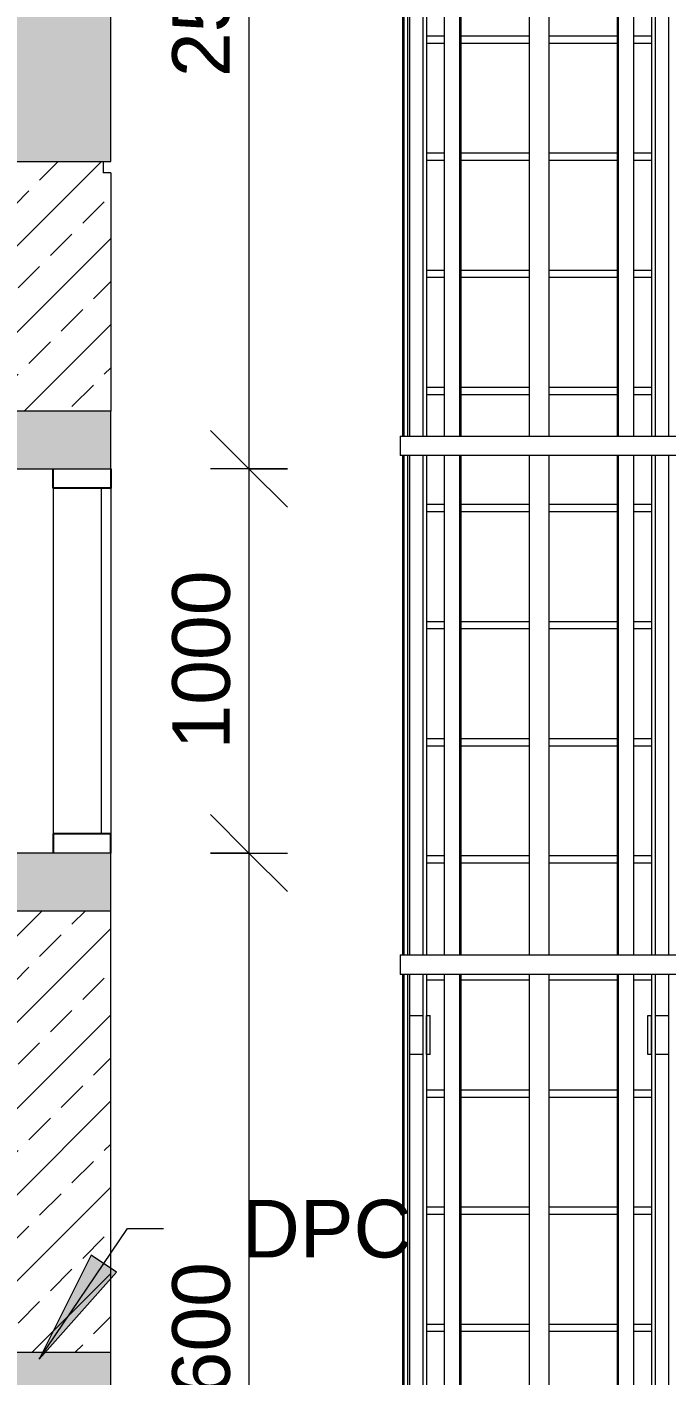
# Model space of a CAD drawing. Header units: millimetres. Extents: x -25665 to 25841, y -6376 to 15610.
# Drawn here: x 4804 to 6475, y 3891 to 7400 of the extents above; entities that cross this region are included whole.
import ezdxf

# ---------------------------------------------------------------- set-up
doc = ezdxf.new("R2010")
doc.units = ezdxf.units.MM
for name, color, linetype, lineweight in [('A-ANNO-DIMS', 211, 'Continuous', 9), ('A-ANNO-DIMS-100', 211, 'Continuous', 9), ('A-DETL-GENF', 92, 'Continuous', 9), ('A-DETL-THIN', 151, 'Continuous', 9), ('A-GENM', 13, 'Continuous', 9), ('A-GLAZ-CURT', 52, 'Continuous', 9), ('A-GLAZ-CWMG', 51, 'Continuous', 9), ('A-WALL', 113, 'Continuous', 9), ('A-WALL-PATT', 111, 'Continuous', 18), ('G-ANNO-TEXT', 231, 'Continuous', 9)]:
    doc.layers.add(name, color=color, linetype=linetype, lineweight=lineweight)
doc.styles.add('Arial_4', font='arial.ttf', dxfattribs={"height": 150})
doc.dimstyles.new('100', dxfattribs={"dimscale": 304.8, "dimtxt": 153.03891, "dimasz": 0.656168, "dimexe": 0.328084, "dimexo": 0.0625, "dimgap": 0.016404, "dimtad": 1, "dimdec": 0, "dimzin": 0, "dimdsep": 46, "dimtxsty": 'Arial_4', "dimblk1": 'OBLIQUE', "dimblk2": 'OBLIQUE', "dimsah": 1, "dimcen": 0.09, "dimdle": 0.328084, "dimazin": 0, "dimtfac": 1, "dimtdec": 4, "dimtix": 1, "dimtmove": 0, "dimatfit": 3, "dimfxl": 0.328084, "dimfxlon": 1, "dimtvp": 1, "dimtolj": 1, "dimtzin": 0, "dimarcsym": 2})

# ---------------------------------------------------------------- blocks, each defined once
blk = doc.blocks.new('Ladder_complete_5314 - Ladder_complete_5314-1763503-Section - D')
at = {"layer": 'A-GENM'}
for p, q in [((5782.1, 6335.1), (5782.1, 7634.2)), ((5785.7, 6335.1), (5785.7, 7634.2)), ((5794.5, 7634.2), (5794.5, 6335.1)), ((5800.8, 6335.1), (5800.8, 7634.2)), ((5834.7, 7634.2), (5834.7, 6335.1)), ((5844.2, 7634.2), (5844.2, 6335.1)), ((5891.2, 6335.1), (5891.2, 7634.2)), ((5930.1, 7634.2), (5930.1, 6335.1)), ((5934.2, 6335.1), (5934.2, 7634.2)), ((6111.8, 6335.1), (6111.8, 7634.2)), ((6162.6, 7634.2), (6162.6, 6335.1)), ((6340.2, 7634.2), (6340.2, 6335.1)), ((6344.2, 6335.1), (6344.2, 7634.2)), ((6383.2, 7634.2), (6383.2, 6335.1)), ((6430.1, 7634.2), (6430.1, 6335.1)), ((6439.7, 7634.2), (6439.7, 6335.1)), ((6473.6, 7634.2), (6473.6, 6335.1)), ((5844.2, 7377), (5891.2, 7377)), ((5934.2, 7377), (6111.8, 7377)), ((6162.6, 7377), (6340.2, 7377)), ((6383.2, 7377), (6430.1, 7377)), ((5844.2, 7358), (5891.2, 7358)), ((5934.2, 7358), (6111.8, 7358)), ((6162.6, 7358), (6340.2, 7358)), ((6383.2, 7358), (6430.1, 7358)), ((5844.2, 7072.2), (5891.2, 7072.2)), ((5844.2, 7053.2), (5891.2, 7053.2)), ((5934.2, 7072.2), (6111.8, 7072.2)), ((5934.2, 7053.2), (6111.8, 7053.2)), ((6162.6, 7072.2), (6340.2, 7072.2)), ((6162.6, 7053.2), (6340.2, 7053.2)), ((6383.2, 7072.2), (6430.1, 7072.2)), ((6383.2, 7053.2), (6430.1, 7053.2)), ((5844.2, 6767.4), (5891.2, 6767.4)), ((5844.2, 6748.4), (5891.2, 6748.4)), ((5934.2, 6767.4), (6111.8, 6767.4)), ((5934.2, 6748.4), (6111.8, 6748.4)), ((6162.6, 6767.4), (6340.2, 6767.4)), ((6162.6, 6748.4), (6340.2, 6748.4)), ((6383.2, 6767.4), (6430.1, 6767.4)), ((6383.2, 6748.4), (6430.1, 6748.4)), ((5844.2, 6462.6), (5891.2, 6462.6)), ((5934.2, 6462.6), (6111.8, 6462.6)), ((6162.6, 6462.6), (6340.2, 6462.6)), ((6383.2, 6462.6), (6430.1, 6462.6)), ((5844.2, 6443.6), (5891.2, 6443.6)), ((5934.2, 6443.6), (6111.8, 6443.6)), ((6162.6, 6443.6), (6340.2, 6443.6)), ((6383.2, 6443.6), (6430.1, 6443.6)), ((5775.7, 6335.1), (5775.7, 6284.3)), ((5775.7, 6335.1), (6493.3, 6335.1)), ((6493.3, 6284.3), (5775.7, 6284.3)), ((5782.1, 4985.1), (5782.1, 6284.3)), ((5785.7, 4985.1), (5785.7, 6284.3)), ((5794.5, 6284.3), (5794.5, 4985.1)), ((5800.8, 4985.1), (5800.8, 6284.3)), ((5834.7, 6284.3), (5834.7, 4985.1)), ((5844.2, 6284.3), (5844.2, 4985.1)), ((5891.2, 4985.1), (5891.2, 6284.3)), ((5930.1, 6284.3), (5930.1, 4985.1)), ((5934.2, 4985.1), (5934.2, 6284.3)), ((6111.8, 4985.1), (6111.8, 6284.3)), ((6162.6, 6284.3), (6162.6, 4985.1)), ((6340.2, 6284.3), (6340.2, 4985.1)), ((6344.2, 4985.1), (6344.2, 6284.3)), ((6383.2, 6284.3), (6383.2, 4985.1)), ((6430.1, 6284.3), (6430.1, 4985.1)), ((6439.7, 6284.3), (6439.7, 4985.1)), ((6473.6, 6284.3), (6473.6, 4985.1)), ((5844.2, 6157.8), (5891.2, 6157.8)), ((5934.2, 6157.8), (6111.8, 6157.8)), ((6162.6, 6157.8), (6340.2, 6157.8)), ((6383.2, 6157.8), (6430.1, 6157.8)), ((5844.2, 6138.8), (5891.2, 6138.8)), ((5934.2, 6138.8), (6111.8, 6138.8)), ((6162.6, 6138.8), (6340.2, 6138.8)), ((6383.2, 6138.8), (6430.1, 6138.8)), ((5844.2, 5853), (5891.2, 5853)), ((5844.2, 5834), (5891.2, 5834)), ((5934.2, 5853), (6111.8, 5853)), ((5934.2, 5834), (6111.8, 5834)), ((6162.6, 5853), (6340.2, 5853)), ((6162.6, 5834), (6340.2, 5834)), ((6383.2, 5853), (6430.1, 5853)), ((6383.2, 5834), (6430.1, 5834)), ((5844.2, 5548.2), (5891.2, 5548.2)), ((5934.2, 5548.2), (6111.8, 5548.2)), ((6162.6, 5548.2), (6340.2, 5548.2)), ((6383.2, 5548.2), (6430.1, 5548.2)), ((5844.2, 5529.2), (5891.2, 5529.2)), ((5934.2, 5529.2), (6111.8, 5529.2)), ((6162.6, 5529.2), (6340.2, 5529.2)), ((6383.2, 5529.2), (6430.1, 5529.2)), ((5844.2, 5243.4), (5891.2, 5243.4)), ((5934.2, 5243.4), (6111.8, 5243.4)), ((6162.6, 5243.4), (6340.2, 5243.4)), ((6383.2, 5243.4), (6430.1, 5243.4)), ((5844.2, 5224.4), (5891.2, 5224.4)), ((5934.2, 5224.4), (6111.8, 5224.4)), ((6162.6, 5224.4), (6340.2, 5224.4)), ((6383.2, 5224.4), (6430.1, 5224.4)), ((5775.7, 4985.1), (5775.7, 4934.3)), ((5775.7, 4985.1), (6493.3, 4985.1)), ((6493.3, 4934.3), (5775.7, 4934.3)), ((5782.1, 3635.2), (5782.1, 4934.3)), ((5785.7, 3635.2), (5785.7, 4934.3)), ((5794.5, 4934.3), (5794.5, 3635.2)), ((5800.8, 3635.2), (5800.8, 4934.3)), ((5834.7, 4934.3), (5834.7, 3635.2)), ((5844.2, 4934.3), (5844.2, 3635.2)), ((5844.2, 4919.6), (5891.2, 4919.6)), ((5891.2, 3635.2), (5891.2, 4934.3)), ((5930.1, 4934.3), (5930.1, 3635.2)), ((5934.2, 3635.2), (5934.2, 4934.3)), ((5934.2, 4919.6), (6111.8, 4919.6)), ((6111.8, 3635.2), (6111.8, 4934.3)), ((6162.6, 4934.3), (6162.6, 3635.2)), ((6162.6, 4919.6), (6340.2, 4919.6)), ((6340.2, 4934.3), (6340.2, 3635.2)), ((6344.2, 3635.2), (6344.2, 4934.3)), ((6383.2, 4934.3), (6383.2, 3635.2)), ((6383.2, 4919.6), (6430.1, 4919.6)), ((6430.1, 4934.3), (6430.1, 3635.2)), ((6439.7, 4934.3), (6439.7, 3635.2)), ((6473.6, 4934.3), (6473.6, 3635.2)), ((5800.8, 4827.5), (5834.7, 4827.5)), ((5844.2, 4827.5), (5853.7, 4827.5)), ((5844.2, 4725.9), (5844.2, 4827.5)), ((5853.7, 4725.9), (5853.7, 4827.5)), ((6420.6, 4827.5), (6430.1, 4827.5)), ((6420.6, 4725.9), (6420.6, 4827.5)), ((6430.1, 4725.9), (6430.1, 4827.5)), ((6439.7, 4827.5), (6473.6, 4827.5)), ((5834.7, 4725.9), (5800.8, 4725.9)), ((5853.7, 4725.9), (5844.2, 4725.9)), ((6430.1, 4725.9), (6420.6, 4725.9)), ((6473.6, 4725.9), (6439.7, 4725.9)), ((5844.2, 4633.8), (5891.2, 4633.8)), ((5934.2, 4633.8), (6111.8, 4633.8)), ((6162.6, 4633.8), (6340.2, 4633.8)), ((6383.2, 4633.8), (6430.1, 4633.8)), ((5844.2, 4614.8), (5891.2, 4614.8)), ((5934.2, 4614.8), (6111.8, 4614.8)), ((6162.6, 4614.8), (6340.2, 4614.8)), ((6383.2, 4614.8), (6430.1, 4614.8)), ((5844.2, 4329), (5891.2, 4329)), ((5934.2, 4329), (6111.8, 4329)), ((6162.6, 4329), (6340.2, 4329)), ((6383.2, 4329), (6430.1, 4329)), ((5844.2, 4310), (5891.2, 4310)), ((5934.2, 4310), (6111.8, 4310)), ((6162.6, 4310), (6340.2, 4310)), ((6383.2, 4310), (6430.1, 4310)), ((5844.2, 4024.2), (5891.2, 4024.2)), ((5844.2, 4005.2), (5891.2, 4005.2)), ((5934.2, 4024.2), (6111.8, 4024.2)), ((5934.2, 4005.2), (6111.8, 4005.2)), ((6162.6, 4024.2), (6340.2, 4024.2)), ((6162.6, 4005.2), (6340.2, 4005.2)), ((6383.2, 4024.2), (6430.1, 4024.2)), ((6383.2, 4005.2), (6430.1, 4005.2))]:
    blk.add_line(p, q, dxfattribs=at)
blk = doc.blocks.new('Top-hung - Glazed Panel-739642-Section - D')
at = {"layer": 'A-GLAZ-CURT', "lineweight": 18}
for p, q in [((4997.2, 2600), (5022.2, 2600)), ((4997.2, 2600), (4997.2, 1700)), ((5022.2, 2600), (5022.2, 1700)), ((5022.2, 1700), (4997.2, 1700))]:
    blk.add_line(p, q, dxfattribs=at)
blk = doc.blocks.new('Rectangular Mullion - 50 x 150mm-736499-Section - D')
at = {"layer": 'A-GLAZ-CWMG'}
blk.add_line((4872.2, 2600), (4872.2, 1700), dxfattribs=at)
blk = doc.blocks.new('Rectangular Mullion - 50 x 150mm-736534-Section - D')
at = {"layer": 'A-GLAZ-CWMG', "lineweight": 25}
for p, q in [((4872.2, 2600), (4872.2, 2650)), ((5022.2, 2650), (5022.2, 2600)), ((5022.2, 2600), (4872.2, 2600))]:
    blk.add_line(p, q, dxfattribs=at)
blk = doc.blocks.new('Rectangular Mullion - 50 x 150mm-736535-Section - D')
at = {"layer": 'A-GLAZ-CWMG', "lineweight": 25}
for p, q in [((5022.2, 1700), (4872.2, 1700)), ((4872.2, 1700), (4872.2, 1650)), ((5022.2, 1650), (5022.2, 1700))]:
    blk.add_line(p, q, dxfattribs=at)
blk = doc.blocks.new('DIMBLOCK39-Section - D')
at = {"layer": 'A-ANNO-DIMS-100', "transparency": 16777216}
for p, q in [((5382, 8750), (5282, 8850)), ((5382, 8850), (5382, 6250)), ((5482, 8750), (5282, 8750)), ((5382, 8750), (5482, 8650)), ((5382, 8750), (5482, 8750)), ((5382, 6250), (5282, 6350)), ((5482, 6250), (5282, 6250)), ((5382, 6250), (5482, 6150)), ((5382, 6250), (5482, 6250))]:
    blk.add_line(p, q, dxfattribs=at)
at = {"layer": 'A-ANNO-DIMS-100', "color": 0, "transparency": 16777216, "insert": (5182.2, 7269.3), "char_height": 150, "width": 553.765, "attachment_point": 1, "rotation": 90, "line_spacing_factor": 0.941778, "style": 'Arial_4'}
blk.add_mtext('2500', dxfattribs=at)
blk = doc.blocks.new('_Oblique')
at = {"color": 0, "linetype": 'ByBlock', "lineweight": -2}
blk.add_line((-0.5, -0.5), (0.5, 0.5), dxfattribs=at)
blk = doc.blocks.new('DIMBLOCK40-Section - D')
at = {"layer": 'A-ANNO-DIMS-100', "transparency": 16777216}
for p, q in [((5382, 6250), (5282, 6350)), ((5482, 6250), (5282, 6250)), ((5382, 6250), (5382, 5250)), ((5382, 6250), (5482, 6150)), ((5382, 6250), (5482, 6250)), ((5382, 5250), (5282, 5350)), ((5282, 5250), (5482, 5250)), ((5382, 5250), (5282, 5250)), ((5382, 5250), (5482, 5150))]:
    blk.add_line(p, q, dxfattribs=at)
at = {"layer": 'A-ANNO-DIMS-100', "color": 0, "transparency": 16777216, "insert": (5182.2, 5519.3), "char_height": 150, "width": 553.765, "attachment_point": 1, "rotation": 90, "line_spacing_factor": 0.941778, "style": 'Arial_4'}
blk.add_mtext('1000', dxfattribs=at)
blk = doc.blocks.new('DIMBLOCK41-Section - D')
at = {"layer": 'A-ANNO-DIMS-100', "transparency": 16777216}
for p, q in [((5382, 5250), (5282, 5350)), ((5282, 5250), (5482, 5250)), ((5382, 5250), (5282, 5250)), ((5382, 5250), (5382, 2650)), ((5382, 5250), (5482, 5150)), ((5382, 2650), (5282, 2750)), ((5282, 2650), (5482, 2650)), ((5382, 2650), (5282, 2650)), ((5382, 2650), (5482, 2550))]:
    blk.add_line(p, q, dxfattribs=at)
at = {"layer": 'A-ANNO-DIMS-100', "color": 0, "transparency": 16777216, "insert": (5182.2, 3719.3), "char_height": 150, "width": 553.765, "attachment_point": 1, "rotation": 90, "line_spacing_factor": 0.941778, "style": 'Arial_4'}
blk.add_mtext('2600', dxfattribs=at)

msp = doc.modelspace()

# ---------------------------------------------------------------- hatches: boundary and pattern name
at = {"layer": 'A-DETL-GENF'}
h = msp.add_hatch(color=253, dxfattribs=at)
h.paths.add_polyline_path([(4933.9, 7050), (5022.2, 7050), (5022.2, 8750), (4822.2, 8750), (4822.2, 7550), (-6827.8, 7550), (-6827.8, 7690), (-7027.8, 7690), (-7027.8, 7550), (-8428.1, 7550), (-8428.1, 7850), (-8678.1, 7850), (-8678.1, 7050), (-8428.1, 7050), (-8428.1, 7350), (4772.2, 7350), (4772.2, 7050)])
h.paths.add_polyline_path([(-7027.8, 7950), (-6827.8, 7950), (-6827.8, 8750), (-7027.8, 8750)])
h = msp.add_hatch(color=9, dxfattribs=at)
h.paths.add_polyline_path([(4772.2, 5100), (5022.2, 5100), (5022.2, 5250), (4772.2, 5250)])
h.paths.add_polyline_path([(4772.2, 6250), (5022.2, 6250), (5022.2, 6400), (4772.2, 6400)])
msp.add_hatch(color=253, dxfattribs=at).paths.add_polyline_path([(5022.2, 3250), (5022.2, 3950), (-8428.1, 3950), (-8428.1, 4150), (-8678.1, 4150), (-8678.1, 3450), (-8428.1, 3450), (-8428.1, 3750), (4772.2, 3750), (4772.2, 3250), (4933.9, 3250)])
at = {"layer": 'A-WALL-PATT', "lineweight": 9}
h = msp.add_hatch(dxfattribs=at)
h.set_pattern_fill('FP_1', color=256, style=0, pattern_type=2)
h.set_pattern_definition([(45, (-2066.66, 4700), (-112.2532, 112.2532), []), (45, (-1954.4, 4700), (-112.2532, 112.2532), [79.375, -39.687])])
h.paths.add_polyline_path([(4772.2, 350), (5022.2, 350), (5022.2, 550), (5002.2, 550), (5002.2, 580), (5022.2, 580), (5022.2, 1500), (4772.2, 1500), (4772.2, 1095.5)])
h.paths.add_polyline_path([(4772.2, 2800), (5022.2, 2800), (5022.2, 3250), (4772.2, 3250)])
h.paths.add_polyline_path([(4938.3, 3950), (5022.2, 3950), (5022.2, 5100), (4772.2, 5100), (4772.2, 3950), (4933.9, 3950)])
h.paths.add_polyline_path([(5022.2, 6400), (5022.2, 7020), (5002.2, 7020), (5002.2, 7050), (4772.2, 7050), (4772.2, 6400), (5018.3, 6400)])
at = {"layer": 'G-ANNO-TEXT'}
msp.add_hatch(color=7, dxfattribs=at).paths.add_polyline_path([(4836.1, 3932.9), (5037, 4159.2), (4971.5, 4203.5)])

# ---------------------------------------------------------------- linework, layer by layer
at = {"layer": 'A-DETL-THIN'}
for p, q in [((5022.2, 7050), (5022.2, 8750)), ((4772.2, 7050), (5022.2, 7050)), ((5022.2, 6400), (4772.2, 6400)), ((5022.2, 6250), (5022.2, 6400)), ((4772.2, 6250), (5022.2, 6250)), ((5022.2, 5250), (4772.2, 5250)), ((5022.2, 5100), (5022.2, 5250)), ((4772.2, 5100), (5022.2, 5100)), ((5022.2, 3950), (-2162.8, 3950)), ((5022.2, 3250), (5022.2, 3950))]:
    msp.add_line(p, q, dxfattribs=at)
at = {"layer": 'A-WALL', "lineweight": 18}
for p, q in [((5002.2, 7050), (5002.2, 7020)), ((5022.2, 7020), (5002.2, 7020)), ((5022.2, 7020), (5022.2, 6400)), ((5022.2, 3950), (5022.2, 5100))]:
    msp.add_line(p, q, dxfattribs=at)
at = {"layer": 'G-ANNO-TEXT', "color": 7}
for p, q in [((4836.1, 3932.9), (5065.9, 4272.4)), ((5065.9, 4272.4), (5159.9, 4272.4)), ((4971.5, 4203.5), (4836.1, 3932.9)), ((5037, 4159.2), (4971.5, 4203.5)), ((4836.1, 3932.9), (5037, 4159.2))]:
    msp.add_line(p, q, dxfattribs=at)

# ---------------------------------------------------------------- block references
at = {"layer": 'A-GENM'}
msp.add_blockref('Ladder_complete_5314 - Ladder_complete_5314-1763503-Section - D', (0, 0), dxfattribs=at)
at = {"layer": 'A-GLAZ-CURT', "lineweight": 18}
msp.add_blockref('Top-hung - Glazed Panel-739642-Section - D', (0, 3600), dxfattribs=at)
at = {"layer": 'A-GLAZ-CWMG', "lineweight": 25}
msp.add_blockref('Rectangular Mullion - 50 x 150mm-736534-Section - D', (0, 3600), dxfattribs=at)
at = {"layer": 'A-GLAZ-CWMG'}
for name in ['Rectangular Mullion - 50 x 150mm-736499-Section - D', 'Rectangular Mullion - 50 x 150mm-736535-Section - D']:
    msp.add_blockref(name, (0, 3600), dxfattribs=at)

# ---------------------------------------------------------------- texts
at = {"layer": 'G-ANNO-TEXT', "color": 7, "insert": (5363.1, 4347.4), "char_height": 150, "width": 537.131, "attachment_point": 1, "style": 'Arial_4'}
msp.add_mtext('DPC', dxfattribs=at)

# ---------------------------------------------------------------- dimensions: what is measured, and where the dimension line sits
at = {"layer": 'A-ANNO-DIMS'}
for base, p1, p2, override, picture, middle in [((5382, 6250), (5482, 8750), (5482, 6250), {"dimpost": '<>', "dimfxl": 2500}, 'DIMBLOCK39-Section - D', (5300.4, 7500)), ((5382, 5250), (5482, 6250), (5282, 5250), {"dimpost": '<>', "dimfxl": 1019.803903}, 'DIMBLOCK40-Section - D', (5300.4, 5750)), ((5382, 2650), (5282, 5250), (5282, 2650), {"dimpost": '<>', "dimfxl": 2600}, 'DIMBLOCK41-Section - D', (5300.4, 3950))]:
    dim = msp.add_linear_dim(base=base, p1=p1, p2=p2, angle=90, dimstyle='100', override=override, dxfattribs=at)
    dim.commit()
    dim.dimension.update_dxf_attribs({"geometry": picture, "text_midpoint": middle})

doc.saveas('drawing.dxf')
